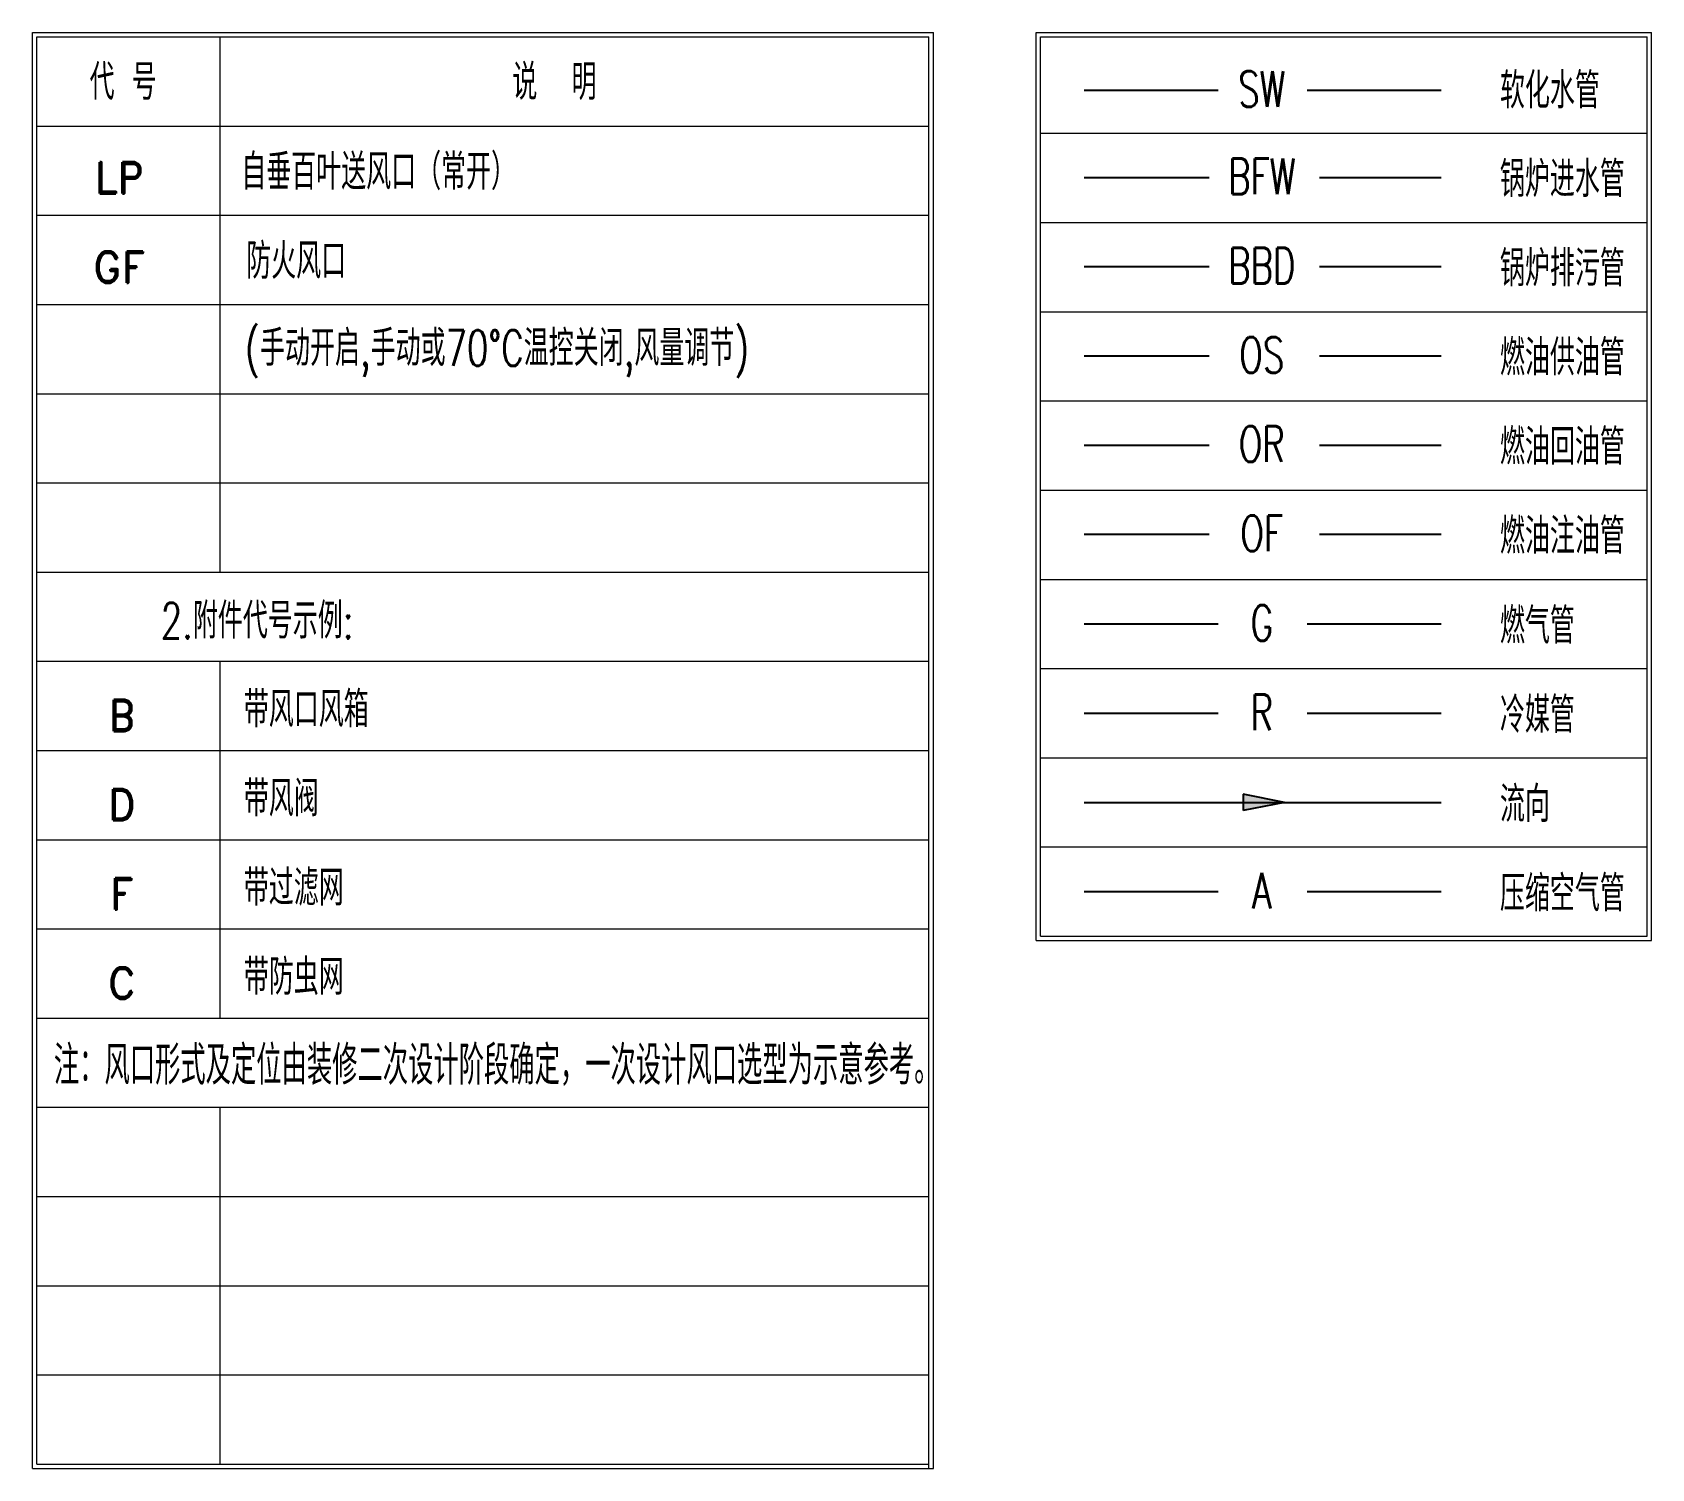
# Model space of a CAD drawing. Extents: x -345393 to -54719, y 203828 to 476815.
# Drawn here: x -120785 to -104147, y 441347 to 456105 of the extents above; entities that cross this region are included whole.
import ezdxf
from ezdxf.enums import TextEntityAlignment as Align

# ---------------------------------------------------------------- set-up
doc = ezdxf.new("R2010")
doc.units = 0
doc.header["$LTSCALE"] = 1000
doc.header["$MEASUREMENT"] = 0
doc.layers.add('暖通-公共-说明', color=50, linetype='CONTINUOUS', lineweight=20)
doc.layers.add('暖通-水-管道-立管', color=6, linetype='CONTINUOUS')
doc.layers.add('暖通-风-说明', color=3, linetype='CONTINUOUS')
doc.styles.add('HZXY', font='romans.shx', dxfattribs={"bigfont": 'HZTXT.SHX'})
doc.styles.add('XC91', font='ROMAND.shx', dxfattribs={"bigfont": 'ht.shx'})

msp = doc.modelspace()

# ---------------------------------------------------------------- linework, layer by layer
at = {"layer": '暖通-公共-说明'}
for p, q in [((-120784.68208, 441346.91607, -1800), (-120784.68208, 456105.24941, -1800)), ((-120784.68208, 456105.24941, -1800), (-111526.34875, 456105.24941, -1800)), ((-120738.84875, 441392.74941, -1800), (-120738.84875, 456059.41607, -1800)), ((-120738.84875, 456059.41607, -1800), (-111572.18208, 456059.41607, -1800)), ((-118856.7153, 450559.41607, -1800), (-118856.7153, 456059.41607, -1800)), ((-111572.18208, 441346.91607, -1800), (-111572.18208, 456059.41607, -1800)), ((-111526.34875, 441346.91607, -1800), (-111526.34875, 456105.24941, -1800)), ((-110472.18208, 456105.24941, -1800), (-104147.18208, 456105.24941, -1800)), ((-110472.18208, 446772.2318, -1800), (-110472.18208, 456105.24941, -1800)), ((-110426.34875, 456059.41607, -1800), (-104193.01542, 456059.41607, -1800)), ((-110426.34875, 446818.06513, -1800), (-110426.34875, 456059.41607, -1800)), ((-104193.01542, 446818.06513, -1800), (-104193.01542, 456059.41607, -1800)), ((-104147.18208, 446772.2318, -1800), (-104147.18208, 456105.24941, -1800)), ((-120738.84875, 455142.74941, -1800), (-111572.18208, 455142.74941, -1800)), ((-120738.84875, 455142.74941, -1800), (-111572.18208, 455142.74941, -1800)), ((-110426.55459, 455068.06513, -1800), (-104193.01542, 455068.06513, -1800)), ((-120738.84875, 454226.08274, -1800), (-111572.18208, 454226.08274, -1800)), ((-110426.55459, 454151.39846, -1800), (-104193.01542, 454151.39846, -1800)), ((-120738.84875, 453309.41607, -1800), (-111572.18208, 453309.41607, -1800)), ((-110426.55459, 453234.7318, -1800), (-104193.01542, 453234.7318, -1800)), ((-120738.84875, 452392.74941, -1800), (-111572.18208, 452392.74941, -1800)), ((-110426.55459, 452318.06513, -1800), (-104193.01542, 452318.06513, -1800)), ((-120738.84875, 451476.08274, -1800), (-111572.18208, 451476.08274, -1800)), ((-110426.55459, 451401.39846, -1800), (-104193.01542, 451401.39846, -1800)), ((-120738.84875, 450559.41607, -1800), (-111572.18208, 450559.41607, -1800)), ((-110426.55459, 450484.7318, -1800), (-104193.01542, 450484.7318, -1800)), ((-120738.84875, 449642.74941, -1800), (-111572.18208, 449642.74941, -1800)), ((-118856.7153, 445976.08274, -1800), (-118856.7153, 449642.74941, -1800)), ((-110426.55459, 449568.06513, -1800), (-104193.01542, 449568.06513, -1800)), ((-120738.84875, 448726.08274, -1800), (-111572.18208, 448726.08274, -1800)), ((-110426.55459, 448651.39846, -1800), (-104193.01542, 448651.39846, -1800)), ((-120738.84875, 447809.41607, -1800), (-111572.18208, 447809.41607, -1800)), ((-110426.55459, 447734.7318, -1800), (-104193.01542, 447734.7318, -1800)), ((-120738.84875, 446892.74941, -1800), (-111572.18208, 446892.74941, -1800)), ((-110472.18208, 446772.2318, -1800), (-104147.18208, 446772.2318, -1800)), ((-110426.34875, 446818.06513, -1800), (-104193.01542, 446818.06513, -1800)), ((-120738.84875, 445976.08274, -1800), (-111572.18208, 445976.08274, -1800)), ((-120738.84875, 445059.41607, -1800), (-111572.18208, 445059.41607, -1800)), ((-118856.7153, 441392.74941, -1800), (-118856.7153, 445059.41607, -1800)), ((-120738.84875, 444142.74941, -1800), (-111572.18208, 444142.74941, -1800)), ((-120738.84875, 443226.08274, -1800), (-111572.18208, 443226.08274, -1800)), ((-120738.84875, 442309.41607, -1800), (-111572.18208, 442309.41607, -1800)), ((-120784.68208, 441346.91607, -1800), (-111526.34875, 441346.91607, -1800)), ((-120738.84875, 441392.74941, -1800), (-111572.18208, 441392.74941, -1800)), ((-120738.84875, 441392.74941, -1800), (-111572.18208, 441392.74941, -1800))]:
    msp.add_line(p, q, dxfattribs=at)
at = {"layer": '暖通-水-管道-立管'}
for p, q in [((-109976.47126, 455511.99684, -1800), (-108601.47126, 455511.99684, -1800)), ((-107684.80459, 455511.99684, -1800), (-106309.80459, 455511.99684, -1800)), ((-109976.47126, 454614.8217, -1800), (-108694.68836, 454614.8217, -1800)), ((-107560.43982, 454614.8217, -1800), (-106309.80459, 454614.8217, -1800)), ((-109976.47126, 453698.15503, -1800), (-108694.68836, 453698.15503, -1800)), ((-107560.43982, 453698.15503, -1800), (-106309.80459, 453698.15503, -1800)), ((-109976.47126, 452781.48837, -1800), (-108694.68836, 452781.48837, -1800)), ((-107560.43982, 452781.48837, -1800), (-106309.80459, 452781.48837, -1800)), ((-109976.47126, 451864.8217, -1800), (-108694.68836, 451864.8217, -1800)), ((-107560.43982, 451864.8217, -1800), (-106309.80459, 451864.8217, -1800)), ((-109976.47126, 450948.15503, -1800), (-108694.68836, 450948.15503, -1800)), ((-107560.43982, 450948.15503, -1800), (-106309.80459, 450948.15503, -1800)), ((-109976.47126, 450026.39846, -1800), (-108601.47126, 450026.39846, -1800)), ((-107684.80459, 450026.39846, -1800), (-106309.80459, 450026.39846, -1800)), ((-109976.47126, 449109.7318, -1800), (-108601.47126, 449109.7318, -1800)), ((-107684.80459, 449109.7318, -1800), (-106309.80459, 449109.7318, -1800)), ((-109976.47126, 448193.06513, -1800), (-106309.80459, 448193.06513, -1800)), ((-109976.47126, 447276.39846, -1800), (-108601.47126, 447276.39846, -1800)), ((-107684.80459, 447276.39846, -1800), (-106309.80459, 447276.39846, -1800))]:
    msp.add_line(p, q, dxfattribs=at)
at = {"layer": '暖通-风-说明'}
for p, q in [((-107919.49458, 448193.06513, -1800), (-108344.93323, 448278.21721, -1800)), ((-108344.93323, 448278.21721, -1800), (-108344.93323, 448107.91306, -1800)), ((-107919.49458, 448193.06513, -1800), (-108344.93323, 448107.91306, -1800))]:
    msp.add_line(p, q, dxfattribs=at)
msp.add_solid([(-108344.93323, 448278.21721, -1800), (-107919.49458, 448193.06513, -1800), (-108344.93323, 448107.91306, -1800), (-107919.49458, 448193.06513, -1800)], dxfattribs=at)

# ---------------------------------------------------------------- texts
at = {"layer": '暖通-风-说明', "style": 'HZXY'}
for s, height, width, p in [('代 号', 366.666667, 0.7, (-120197.025, 455411.78378, -1800)), ('说  明', 366.666667, 0.7, (-115852.94354, 455411.78378, -1800)), ('软化水管', 366.666667, 0.7, (-105705.48923, 455323.5736, -1800)), ('自垂百叶送风口（常开）', 366.6666667, 0.7, (-118638.38212, 454489.46468, -1800)), ('锅炉进水管', 366.666667, 0.7, (-105705.48923, 454413.59364, -1800)), ('防火风口', 366.666667, 0.7, (-118588.00311, 453572.79801, -1800)), ('锅炉排污管', 366.666667, 0.7, (-105705.48923, 453496.92698, -1800)), ('(手动开启,手动或70%%dC温控关闭,风量调节)', 366.6666667, 0.7, (-118599.74855, 452677.52227, -1800)), ('燃油供油管', 366.666667, 0.7, (-105705.48923, 452580.26031, -1800)), ('燃油回油管', 366.666667, 0.7, (-105705.48923, 451663.59364, -1800)), ('燃油注油管', 366.666667, 0.7, (-105705.48923, 450746.92698, -1800)), ('    2.附件代号示例:', 366.6666667, 0.7, (-120230.8989, 449876.28795, -1800)), ('燃气管', 366.666667, 0.7, (-105705.48923, 449824.38469, -1800)), ('带风口风箱', 366.666667, 0.7, (-118612.31385, 448965.58692, -1800)), ('冷媒管', 366.666667, 0.7, (-105705.48923, 448907.71802, -1800)), ('带风阀', 366.666667, 0.7, (-118612.31385, 448048.92025, -1800)), ('流向', 366.666667, 0.7, (-105705.48923, 447991.05136, -1800)), ('带过滤网', 366.666667, 0.7, (-118612.31385, 447132.25358, -1800)), ('压缩空气管', 366.666667, 0.7, (-105705.48923, 447074.38469, -1800)), ('带防虫网', 366.666667, 0.7, (-118612.31385, 446215.58692, -1800)), ('注：风口形式及定位由装修二次设计阶段确定，一次设计风口选型为示意参考。', 400, 0.65, (-120564.18444, 445292.15232, -1800))]:
    msp.add_text(s, height=height, dxfattribs=dict(at, width=width)).set_placement(p)
at = {"layer": '暖通-风-说明', "style": 'HZXY', "width": 0.7}
for s, height, p in [('SW', 366.666667, (-108152.55658, 455522.06066, -1800)), ('BFW', 366.666667, (-108152.55658, 454624.88553, -1800)), ('BBD', 366.666667, (-108152.55658, 453708.21886, -1800)), ('OS', 366.666667, (-108152.55658, 452791.55219, -1800)), ('OR', 366.666667, (-108152.55658, 451874.88553, -1800)), ('OF', 366.666667, (-108152.55658, 450958.21886, -1800)), ('G', 366.66667, (-108152.55658, 450036.46229, -1800)), ('R', 366.66667, (-108152.55658, 449119.79562, -1800)), ('A', 366.66667, (-108152.55658, 447286.46229, -1800))]:
    msp.add_text(s, height=height, dxfattribs=at).set_placement(p, align=Align.MIDDLE)
at = {"layer": '暖通-风-说明', "style": 'XC91'}
for s, height, p in [('LP', 320.833333, (-119891.4279, 454610.22023, -1800)), ('GF', 320.833333, (-119891.4279, 453693.55357, -1800)), ('B', 320.83333, (-119865.35963, 449086.34247, -1800)), ('D', 320.83333, (-119865.35963, 448169.6758, -1800)), ('F', 320.83333, (-119865.35963, 447253.00913, -1800)), ('C', 320.83333, (-119865.35963, 446336.34247, -1800))]:
    msp.add_text(s, height=height, dxfattribs=at).set_placement(p, align=Align.MIDDLE)

doc.saveas('drawing.dxf')
